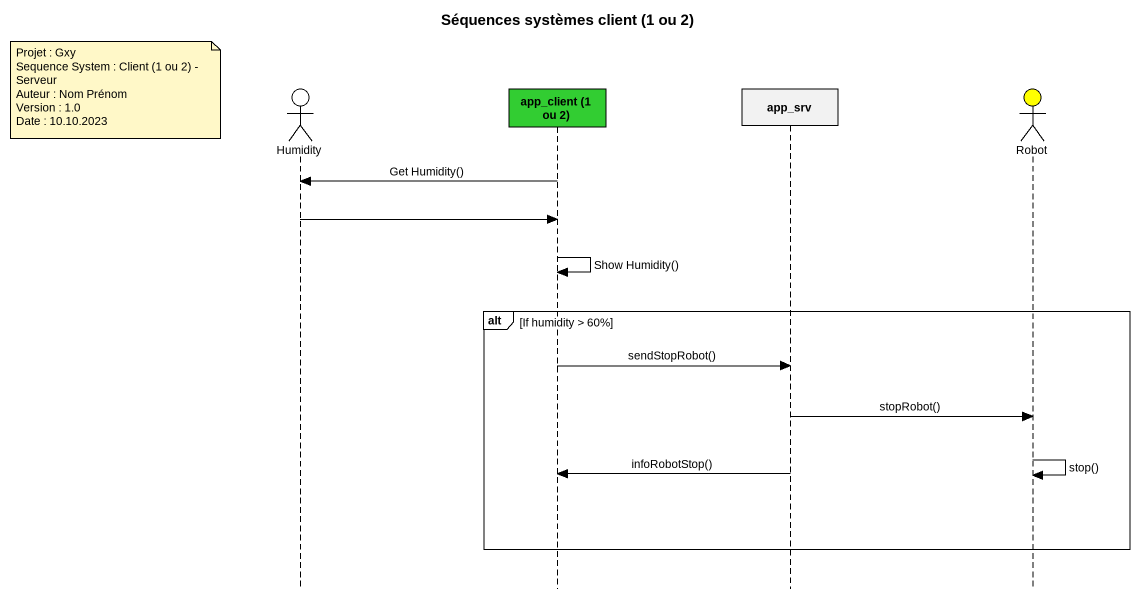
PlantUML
@startuml
title Séquences systèmes client (1 ou 2)
hide footbox
actor Humidity
participant "app_client (1 ou 2)" as app_client_1_ou_2 #32CD32
participant app_srv
actor Robot #FFFF00

note left of Humidity
  Projet : Gxy
  Sequence System : Client (1 ou 2) - Serveur
  Auteur : Nom Prénom
  Version : 1.0
  Date : 10.10.2023
end note
app_client_1_ou_2 -> Humidity : Get Humidity()
Humidity -> app_client_1_ou_2
app_client_1_ou_2 -> app_client_1_ou_2 : Show Humidity()
alt If humidity > 60%
  app_client_1_ou_2 -> app_srv : sendStopRobot()
  app_srv -> Robot : stopRobot()
  Robot -> Robot : stop()
  app_srv -> app_client_1_ou_2 : infoRobotStop()
end
@enduml
